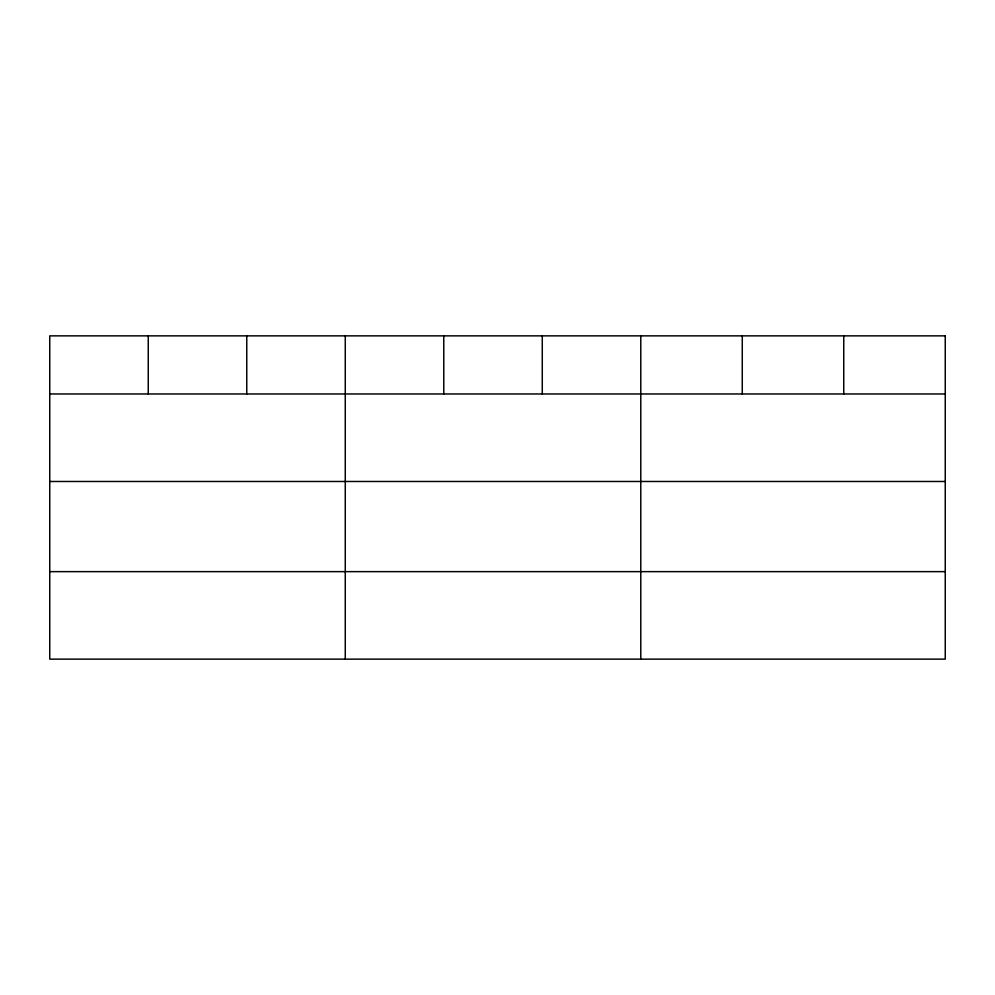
<?xml version="1.0" encoding="UTF-8"?>
<svg xmlns="http://www.w3.org/2000/svg" width="995" height="995" viewBox="0 0 995 995"><rect width="100%" height="100%" fill="white"/><g stroke="black" fill="none" stroke-linecap="round" stroke-linejoin="round"><path stroke-width="1.49" d="M49.75 393.97L945.25 393.97M49.75 481.48L945.25 481.48M49.75 571.64L945.25 571.64M843.76 335.862L843.76 393.97M742.27 335.862L742.27 393.97M640.78 335.862L640.78 659.138M542.275 335.862L542.275 393.97M443.77 335.862L443.77 393.97M345.265 335.862L345.265 659.138M246.76 335.862L246.76 393.97M148.255 335.862L148.255 393.97M945.25 335.862L49.75 335.862L49.75 659.138L945.25 659.138L945.25 335.862"/></g></svg>
